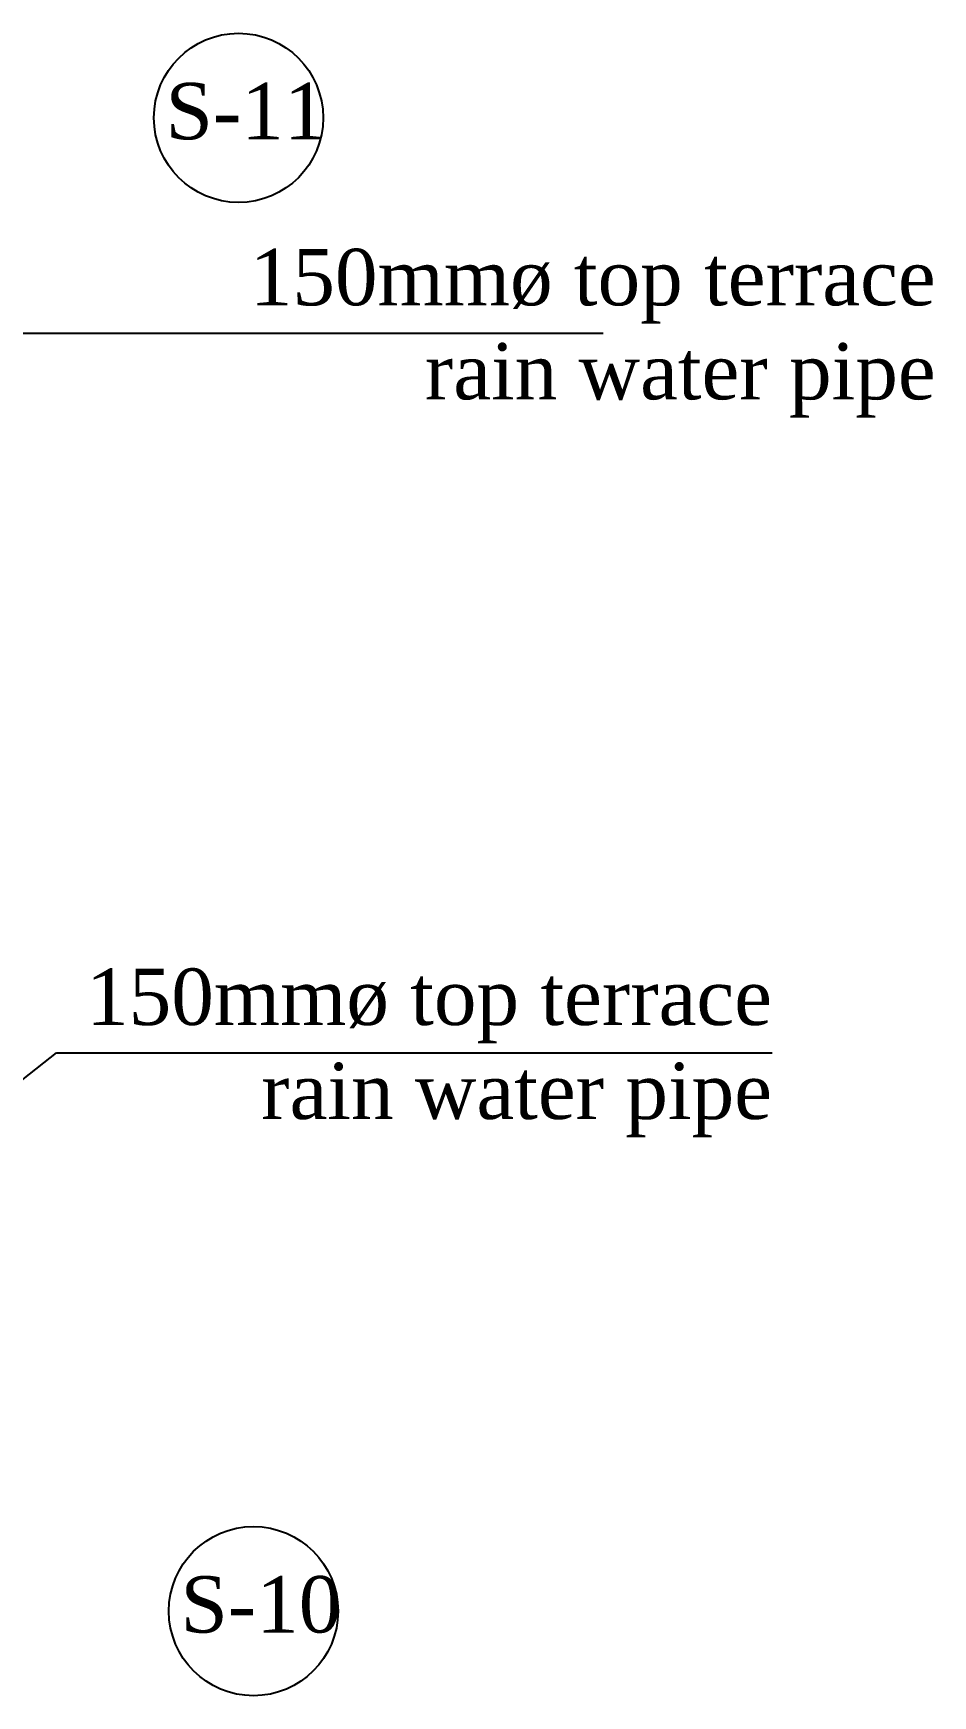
# Model space of a CAD drawing. Header units: inches. Extents: x 5899882 to 5988838, y -468923 to -96891.
# Drawn here: x 5981720 to 5984910, y -133039 to -127144 of the extents above; entities that cross this region are included whole.
import ezdxf

# ---------------------------------------------------------------- set-up
doc = ezdxf.new("R2010")
doc.units = ezdxf.units.IN
doc.header["$MEASUREMENT"] = 0
for name, color, linetype in [('0 slc Rwp sloape', 7, 'Continuous'), ('0-SLC-DRAINAGE CHAMBER', 1, 'Continuous'), ('P-TEXT', 7, 'Continuous')]:
    doc.layers.add(name, color=color, linetype=linetype)
doc.styles.get("Standard").update_dxf_attribs({"font": 'arial.ttf'})
doc.dimstyles.get("Standard").update_dxf_attribs({"dimtxt": 200, "dimasz": 200, "dimexe": 0.18, "dimexo": 0.0625, "dimgap": 0.09, "dimtad": 0, "dimdec": 0, "dimrnd": 5, "dimzin": 0, "dimdsep": 46, "dimtxsty": 'Standard', "dimblk": 'OBLIQUE', "dimcen": 0.09, "dimadec": 0, "dimazin": 0, "dimtfac": 1, "dimtdec": 0, "dimtofl": 0, "dimtmove": 0, "dimatfit": 3, "dimfxl": 1, "dimtolj": 1, "dimtzin": 0, "dimarcsym": 0})

# ---------------------------------------------------------------- blocks, each defined once
blk = doc.blocks.new('_OBLIQUE')
at = {"color": 0, "linetype": 'ByBlock'}
blk.add_line((-0.5, -0.5), (0.5, 0.5), dxfattribs=at)

msp = doc.modelspace()

# ---------------------------------------------------------------- linework, layer by layer
at = {"layer": '0-SLC-DRAINAGE CHAMBER', "color": 20}
for centre in [(5982448, -127443.5), (5982501, -132739)]:
    msp.add_circle(centre, 300, dxfattribs=at)

# ---------------------------------------------------------------- texts
at = {"layer": '0-SLC-DRAINAGE CHAMBER', "color": 0, "char_height": 200, "attachment_point": 1, "rotation": 0.00671}
for s, insert in [('{\\fTimes New Roman|b0|i0|c0|p18;S-11}', (5982189.1, -127319.4)), ('{\\fTimes New Roman|b0|i0|c0|p18;S-10}', (5982242.1, -132614.9))]:
    msp.add_mtext(s, dxfattribs=dict(at, insert=insert))
at = {"layer": 'P-TEXT', "color": 7, "char_height": 200, "width": 3434.546, "attachment_point": 6, "rotation": 0}
for insert in [(5984920.5, -128207.5), (5984340, -130759.5)]:
    msp.add_mtext('\\pi7.1136;{\\fTimes New Roman|b0|i0|c0|p18;\\C3;150mmø top terrace\\P\\pi43.542; rain water pipe }', dxfattribs=dict(at, insert=insert))

# ---------------------------------------------------------------- leaders
at = {"layer": '0 slc Rwp sloape', "color": 2}
for points in [[(5980198.9, -127464.5), (5981203.5, -128207.5), (5983741.5, -128207.5)], [(5980292, -131947.8), (5981802, -130759.5), (5984340, -130759.5)]]:
    msp.add_leader(points, dimstyle='Standard', override={"dimasz": 200, "dimclrd": 3, "dimfxl": 0.18}, dxfattribs=at)

doc.saveas('drawing.dxf')
